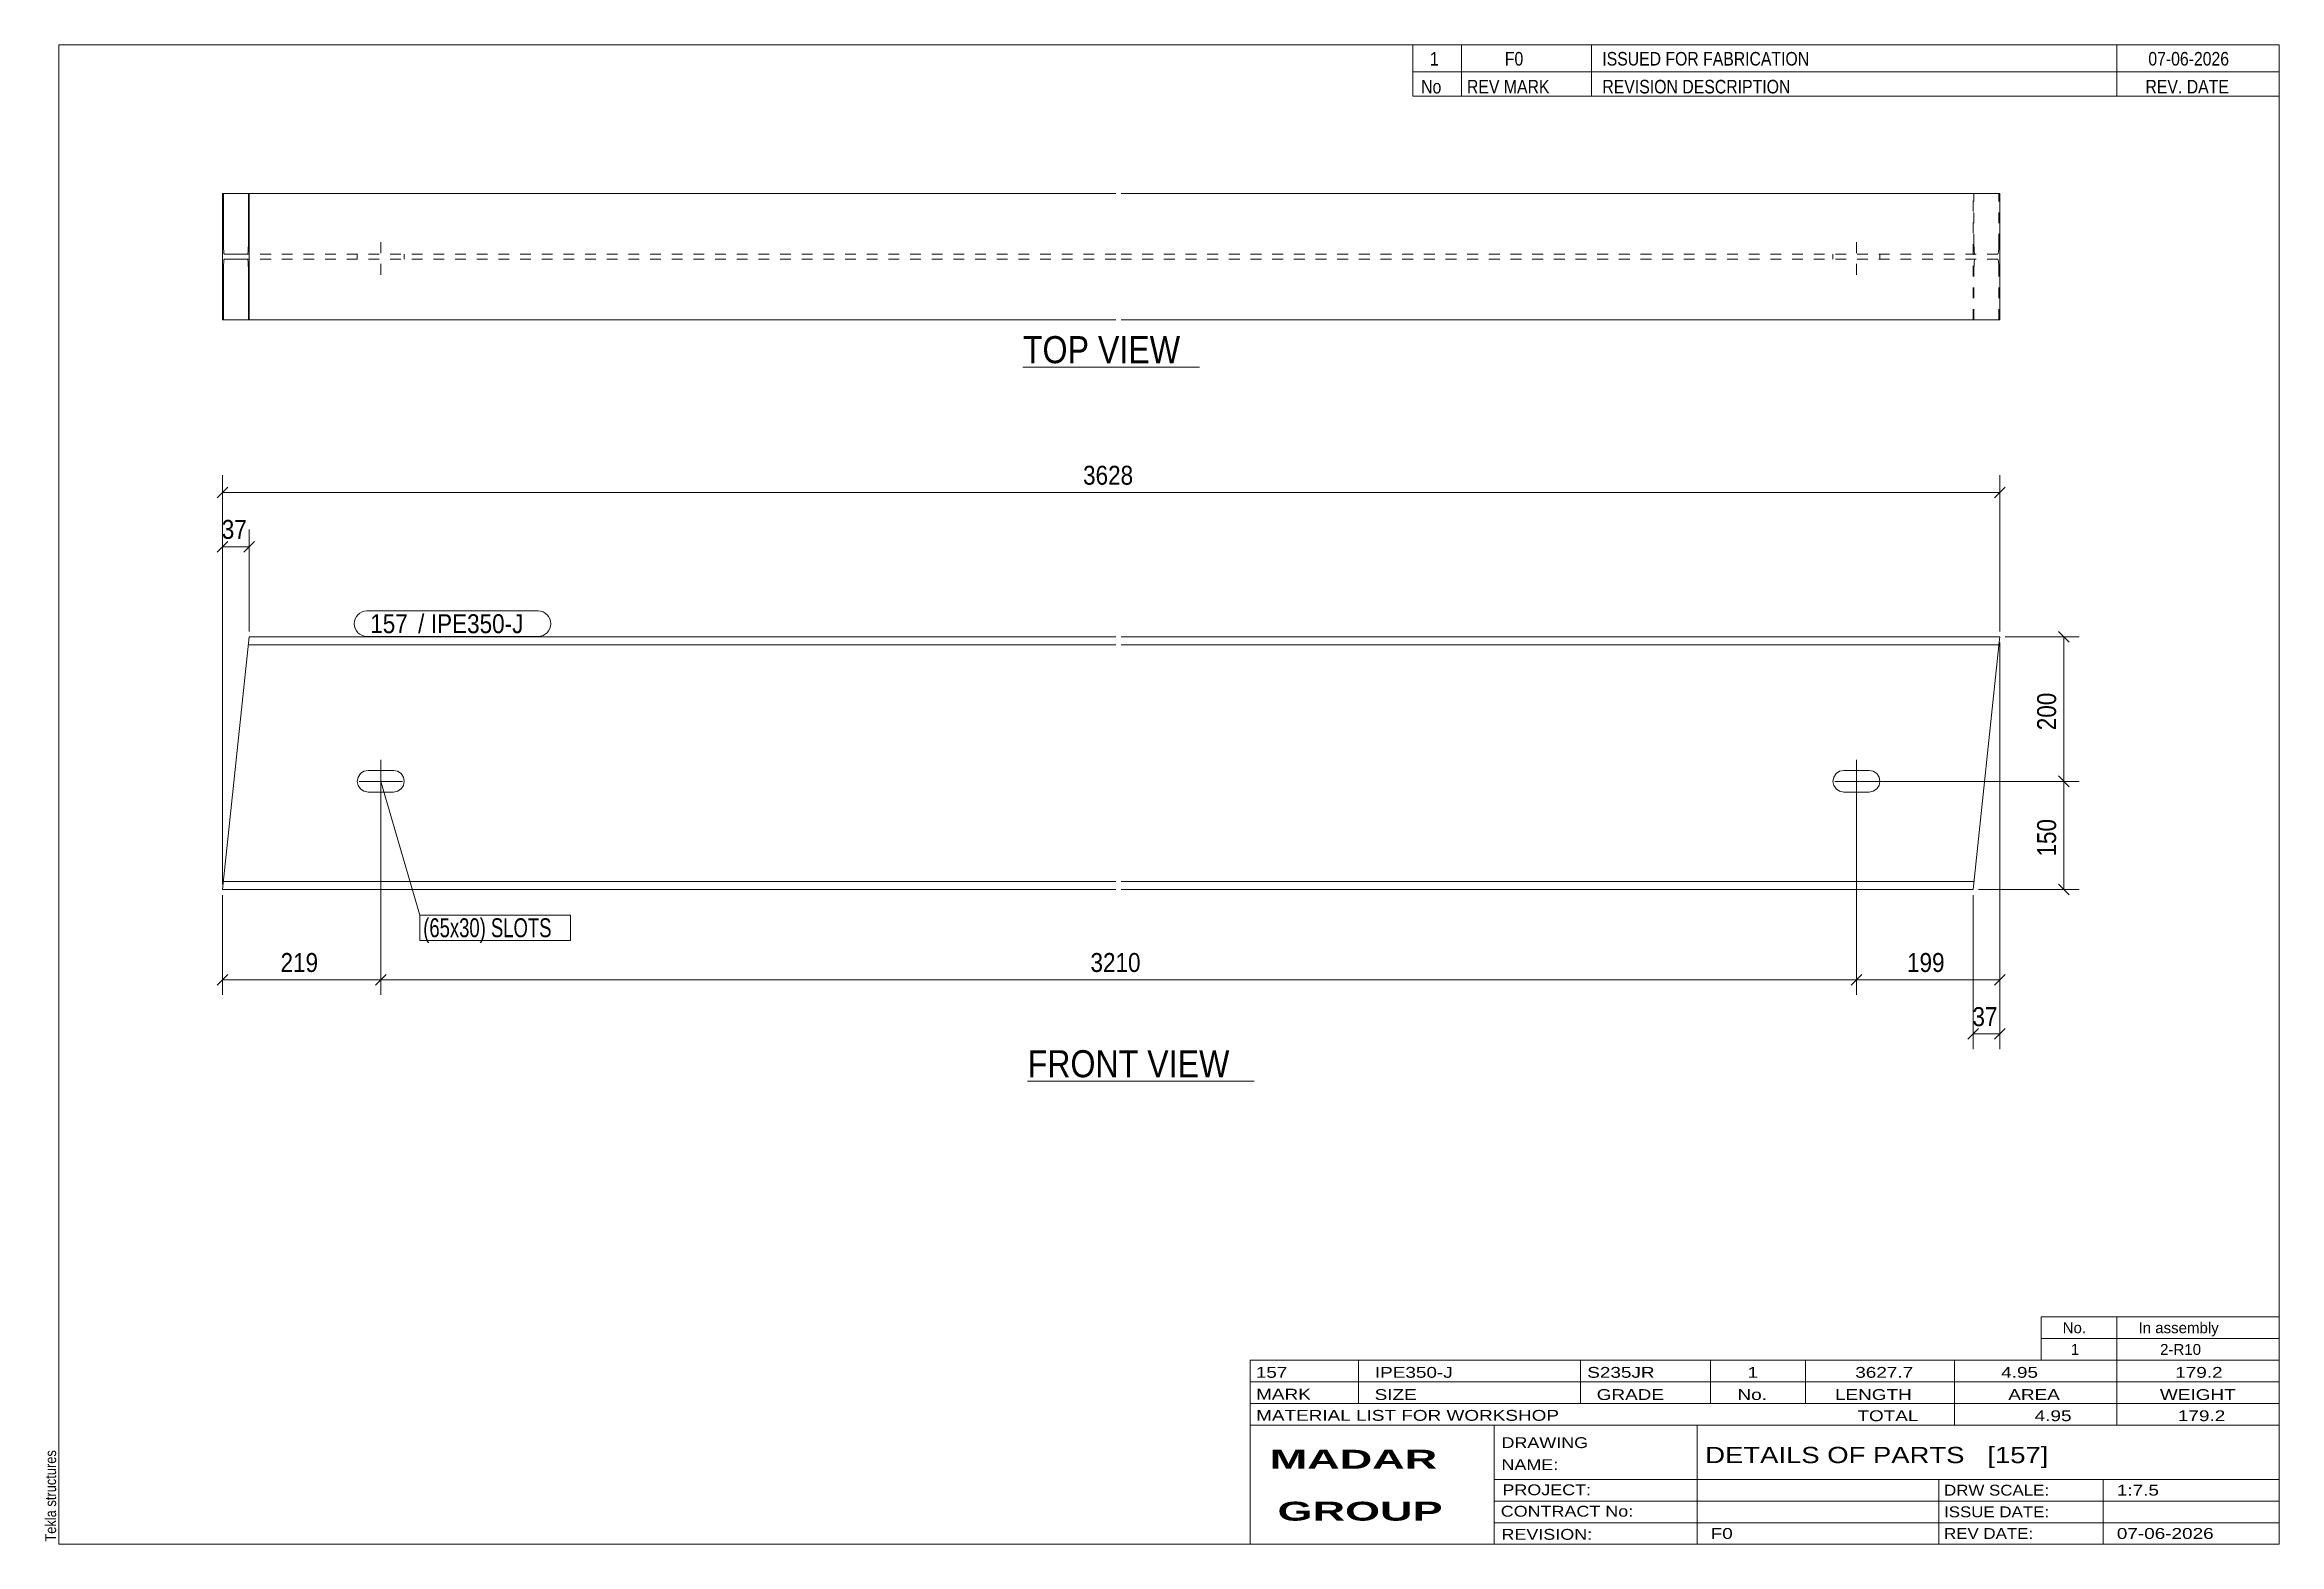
# Model space of a CAD drawing. Header units: millimetres. Extents: x 2 to 415, y 5 to 282.
import ezdxf

# ---------------------------------------------------------------- set-up
doc = ezdxf.new("R2010")
doc.units = ezdxf.units.MM
doc.linetypes.add('XKITLINE00', pattern=[0])
doc.linetypes.add('XKITLINE02', pattern=[4, 2, -2])
for name, color, linetype, lineweight in [('Bolt', 3, 'Continuous', 0), ('BoltMark', 7, 'Continuous', 0), ('Dimensions', 7, 'Continuous', 0), ('DrawingSheet', 5, 'Continuous', 0), ('OtherObjectType', 7, 'Continuous', 0), ('Part', 2, 'Continuous', 0), ('PartMark', 7, 'Continuous', 0)]:
    doc.layers.add(name, color=color, linetype=linetype, lineweight=lineweight)
doc.styles.add('ARIAL', font='ARIAL.TTF')
doc.styles.add('ARIAL_BOLD', font='ARIALBD.TTF')
doc.styles.add('ARIAL_NARROW', font='ARIALN.TTF')

# ---------------------------------------------------------------- blocks, each defined once
blk = doc.blocks.new('*A1')
at = {"layer": 'Bolt', "color": 3, "linetype": 'XKITLINE00', "lineweight": 0}
for p, q in [((64.45, 141.93), (64.45, 149.93)), ((336.91, 141.93), (336.91, 149.93)), ((60.11, 145.93), (60.27, 146.7)), ((60.27, 145.17), (60.11, 145.93)), ((60.11, 145.93), (60.11, 145.93)), ((60.27, 146.7), (60.7, 147.35)), ((60.7, 144.52), (60.27, 145.17)), ((60.45, 145.93), (68.45, 145.93)), ((60.7, 147.35), (61.35, 147.78)), ((61.35, 144.09), (60.7, 144.52)), ((61.35, 147.78), (62.11, 147.93)), ((62.11, 147.93), (66.78, 147.93)), ((66.78, 147.93), (67.55, 147.78)), ((67.55, 147.78), (68.19, 147.35)), ((68.19, 144.52), (67.55, 144.09)), ((68.19, 147.35), (68.63, 146.7)), ((68.63, 145.17), (68.19, 144.52)), ((68.63, 146.7), (68.78, 145.93)), ((68.78, 145.93), (68.63, 145.17)), ((68.78, 145.93), (68.78, 145.93)), ((332.58, 145.93), (332.73, 146.7)), ((332.73, 145.17), (332.58, 145.93)), ((332.58, 145.93), (332.58, 145.93)), ((332.73, 146.7), (333.17, 147.35)), ((333.17, 144.52), (332.73, 145.17)), ((332.91, 145.93), (340.91, 145.93)), ((333.17, 147.35), (333.82, 147.78)), ((333.82, 144.09), (333.17, 144.52)), ((333.82, 147.78), (334.58, 147.93)), ((334.58, 147.93), (339.25, 147.93)), ((339.25, 147.93), (340.01, 147.78)), ((340.01, 147.78), (340.66, 147.35)), ((340.66, 144.52), (340.01, 144.09)), ((340.66, 147.35), (341.09, 146.7)), ((341.09, 145.17), (340.66, 144.52)), ((341.09, 146.7), (341.25, 145.93)), ((341.25, 145.93), (341.09, 145.17)), ((341.25, 145.93), (341.25, 145.93)), ((62.11, 143.93), (61.35, 144.09)), ((66.78, 143.93), (62.11, 143.93)), ((67.55, 144.09), (66.78, 143.93)), ((334.58, 143.93), (333.82, 144.09)), ((339.25, 143.93), (334.58, 143.93)), ((340.01, 144.09), (339.25, 143.93))]:
    blk.add_line(p, q, dxfattribs=at)
blk = doc.blocks.new('*A2')
at = {"layer": 'Part', "color": 2, "linetype": 'XKITLINE00', "lineweight": 0}
for p, q in [((40.15, 172.6), (35.23, 125.93)), ((200.18, 171.13), (40, 171.13)), ((200.18, 172.6), (40.15, 172.6)), ((363.39, 172.6), (201.18, 172.6)), ((363.24, 171.13), (201.18, 171.13)), ((363.22, 171), (358.47, 125.93)), ((363.24, 171.13), (363.22, 171)), ((363.39, 172.6), (363.24, 171.13)), ((200.18, 125.93), (35.23, 125.93)), ((200.18, 127.4), (35.38, 127.4)), ((358.62, 127.4), (201.18, 127.4)), ((358.47, 125.93), (201.18, 125.93))]:
    blk.add_line(p, q, dxfattribs=at)
at = {"layer": 'Part', "color": 7, "linetype": 'XKITLINE02', "lineweight": 0}
blk.add_line((358.64, 127.53), (358.62, 127.4), dxfattribs=at)
blk = doc.blocks.new('*A3')
at = {"layer": 'Bolt', "color": 3, "linetype": 'XKITLINE02', "lineweight": 0}
for p, q in [((64.45, 239.5), (64.45, 246.17)), ((336.91, 239.5), (336.91, 246.17)), ((60.11, 243.3), (60.11, 242.37)), ((68.78, 243.3), (68.78, 242.37)), ((332.58, 243.3), (332.58, 242.37)), ((341.25, 243.3), (341.25, 242.37))]:
    blk.add_line(p, q, dxfattribs=at)
blk = doc.blocks.new('*A4')
at = {"layer": 'Part', "color": 2, "linetype": 'XKITLINE00', "lineweight": 0}
for p, q in [((35.23, 254.5), (200.18, 254.5)), ((35.23, 231.17), (35.23, 254.5)), ((35.38, 245.03), (35.38, 254.5)), ((40, 245.03), (40, 254.5)), ((40.15, 231.17), (40.15, 254.5)), ((201.18, 254.5), (363.39, 254.5)), ((363.39, 254.5), (363.39, 231.17)), ((35.4, 244.37), (35.38, 245.03)), ((35.44, 243.81), (35.4, 244.37)), ((35.5, 243.43), (35.44, 243.81)), ((39.94, 243.81), (39.88, 243.43)), ((39.98, 244.37), (39.94, 243.81)), ((40, 245.03), (39.98, 244.37)), ((35.38, 240.63), (35.4, 241.3)), ((35.38, 231.17), (35.38, 240.63)), ((35.4, 241.3), (35.44, 241.86)), ((35.44, 241.86), (35.5, 242.23)), ((35.57, 243.3), (35.5, 243.43)), ((35.5, 242.23), (35.57, 242.37)), ((39.81, 243.3), (35.57, 243.3)), ((39.81, 242.37), (35.57, 242.37)), ((39.88, 243.43), (39.81, 243.3)), ((39.81, 242.37), (39.88, 242.23)), ((39.88, 242.23), (39.94, 241.86)), ((39.94, 241.86), (39.98, 241.3)), ((39.98, 241.3), (40, 240.63)), ((40, 231.17), (40, 240.63)), ((200.18, 231.17), (35.23, 231.17)), ((363.39, 231.17), (201.18, 231.17))]:
    blk.add_line(p, q, dxfattribs=at)
at = {"layer": 'Part', "color": 7, "linetype": 'XKITLINE02', "lineweight": 0}
for p, q in [((358.47, 231.17), (358.47, 254.5)), ((358.62, 245.03), (358.62, 254.5)), ((363.24, 245.03), (363.24, 254.5)), ((358.62, 245.03), (358.64, 244.37)), ((358.64, 244.37), (358.68, 243.81)), ((358.68, 243.81), (358.74, 243.43)), ((363.12, 243.43), (363.18, 243.81)), ((363.18, 243.81), (363.22, 244.37)), ((363.22, 244.37), (363.24, 245.03)), ((200.18, 243.3), (39.81, 243.3)), ((200.18, 242.37), (39.81, 242.37)), ((363.05, 243.3), (201.18, 243.3)), ((363.05, 242.37), (201.18, 242.37)), ((358.64, 241.3), (358.62, 240.63)), ((358.62, 231.17), (358.62, 240.63)), ((358.68, 241.86), (358.64, 241.3)), ((358.74, 242.23), (358.68, 241.86)), ((358.74, 243.43), (358.81, 243.3)), ((358.81, 242.37), (358.74, 242.23)), ((363.05, 243.3), (363.12, 243.43)), ((363.12, 242.23), (363.05, 242.37)), ((363.18, 241.86), (363.12, 242.23)), ((363.22, 241.3), (363.18, 241.86)), ((363.24, 240.63), (363.22, 241.3)), ((363.24, 231.17), (363.24, 240.63))]:
    blk.add_line(p, q, dxfattribs=at)
blk = doc.blocks.new('*A5')
at = {"layer": 'DrawingSheet', "color": 5, "linetype": 'XKITLINE00', "lineweight": 0}
for p, q in [((415, 282), (5, 282)), ((5, 282), (5, 5)), ((415, 5), (415, 282)), ((5, 5), (415, 5))]:
    blk.add_line(p, q, dxfattribs=at)
at = {"layer": 'DrawingSheet', "color": 5, "style": 'ARIAL', "width": 0.85}
blk.add_text('Tekla structures', height=2, rotation=90, dxfattribs=at).set_placement((4.5, 5.5))
blk = doc.blocks.new('*A6')
at = {"layer": 'OtherObjectType', "color": 7, "linetype": 'XKITLINE00', "lineweight": 0}
for p, q in [((371, 47), (415, 47)), ((371, 43), (371, 47)), ((385, 43), (385, 47)), ((415, 43), (415, 47)), ((371, 43), (415, 43)), ((371, 39), (371, 43)), ((385, 39), (385, 43)), ((415, 39), (415, 43)), ((371, 39), (415, 39))]:
    blk.add_line(p, q, dxfattribs=at)
at = {"layer": 'OtherObjectType', "color": 7, "style": 'ARIAL_NARROW', "width": 1.211571}
for s, p in [('No.', (375, 44)), ('In assembly', (389, 44)), ('1', (376.5, 40)), ('2-R10', (392.99, 40))]:
    blk.add_text(s, height=2, dxfattribs=at).set_placement(p)
blk = doc.blocks.new('*A7')
at = {"layer": 'OtherObjectType', "color": 7, "linetype": 'XKITLINE00', "lineweight": 0}
for p, q in [((255, 282), (415, 282)), ((415, 282), (255, 282)), ((255, 282), (255, 277)), ((264, 282), (264, 277)), ((288, 282), (288, 277)), ((385, 282), (385, 277)), ((415, 282), (415, 277)), ((255, 277), (415, 277)), ((255, 277), (255, 272.5)), ((255, 277), (415, 277)), ((264, 277), (264, 272.5)), ((288, 277), (288, 272.5)), ((385, 277), (385, 272.5)), ((415, 277), (415, 272.5)), ((415, 272.5), (255, 272.5))]:
    blk.add_line(p, q, dxfattribs=at)
at = {"layer": 'OtherObjectType', "color": 7, "style": 'ARIAL_NARROW'}
for s, width, p in [('1', 1.017001, (258.16, 278.15)), ('F0', 1.017001, (272, 278.15)), ('ISSUED FOR FABRICATION', 1.017001, (290, 278.15)), ('07-06-2026', 1.017001, (390.82, 278.15)), ('No', 1.02, (256.54, 273)), ('REV MARK', 1.02, (265, 273)), ('REVISION DESCRIPTION', 1.02, (290, 273)), ('REV. DATE', 1.02, (390.28, 273))]:
    blk.add_text(s, height=2.5, dxfattribs=dict(at, width=width)).set_placement(p)
blk = doc.blocks.new('*A8')
at = {"layer": 'OtherObjectType', "color": 7, "linetype": 'XKITLINE00', "lineweight": 0}
for p, q in [((225, 39), (415, 39)), ((225, 39), (225, 35)), ((225, 39), (415, 39)), ((245, 35), (245, 39)), ((286, 35), (286, 39)), ((310, 35), (310, 39)), ((327.5, 35), (327.5, 39)), ((355, 35), (355, 39)), ((385, 35), (385, 39)), ((415, 35), (415, 39)), ((225, 35), (415, 35)), ((225, 35), (225, 5)), ((225, 35), (415, 35)), ((245, 31), (245, 35)), ((286, 31), (286, 35)), ((310, 31), (310, 35)), ((327.5, 31), (327.5, 35)), ((355, 31), (355, 35)), ((385, 31), (385, 35)), ((415, 31), (415, 35)), ((225, 31), (415, 31)), ((355, 27), (355, 31)), ((385, 27), (385, 31)), ((415, 27), (415, 31)), ((225, 27), (415, 27)), ((270, 21), (270, 27)), ((307.5, 17), (307.5, 27)), ((415, 21), (415, 27)), ((270, 21), (270, 5)), ((415, 17), (415, 21)), ((270, 17), (415, 17)), ((307.5, 5), (307.5, 17)), ((352.16, 13), (352.16, 17)), ((382.5, 5), (382.5, 17)), ((415, 13), (415, 17)), ((270, 13), (415, 13)), ((352.16, 5), (352.16, 13)), ((415, 9), (415, 13)), ((270, 9), (415, 9)), ((415, 5), (415, 9)), ((225, 5), (415, 5)), ((262.5, 5), (415, 5))]:
    blk.add_line(p, q, dxfattribs=at)
at = {"layer": 'OtherObjectType', "color": 7, "style": 'ARIAL_NARROW'}
for s, height, width, p in [('157', 2, 1.525501, (226.01, 35.76)), ('IPE350-J', 2, 1.525501, (248, 35.76)), ('S235JR', 2, 1.525501, (287.22, 35.76)), ('1', 2, 1.525501, (316.82, 35.76)), ('3627.7', 2, 1.525501, (336.7, 35.76)), ('4.95', 2, 1.525501, (363.64, 35.76)), ('179.2', 2, 1.525501, (395.78, 35.76)), ('MARK', 2, 1.525501, (226.08, 31.73)), ('SIZE', 2, 1.525501, (247.96, 31.66)), ('GRADE', 2, 1.525501, (288.96, 31.66)), ('No.', 2, 1.525501, (314.96, 31.66)), ('LENGTH', 2, 1.525501, (332.96, 31.66)), ('AREA', 2, 1.525501, (364.96, 31.66)), ('WEIGHT', 2, 1.525501, (392.96, 31.66)), ('MATERIAL LIST FOR WORKSHOP', 2, 1.525501, (226.08, 27.82)), ('TOTAL', 2, 1.525501, (337.1, 27.75)), ('4.95', 2, 1.525501, (369.83, 27.75)), ('179.2', 2, 1.525501, (396.27, 27.75)), ('DRAWING', 2, 1.445, (271.38, 22.78)), ('NAME:', 2, 1.445, (271.38, 18.72)), ('DETAILS OF PARTS   [157]', 3, 1.474651, (309, 20)), ('PROJECT:', 2, 1.445, (271.55, 14.07)), ('DRW SCALE:', 2, 1.36, (353.1, 14)), ('1:7.5', 2, 1.525501, (385, 14)), ('CONTRACT No:', 2, 1.445, (271.25, 10.11)), ('ISSUE DATE:', 2, 1.36, (353.1, 10)), ('REVISION:', 2, 1.445, (271.38, 5.84)), ('F0', 2, 1.525501, (310, 6)), ('REV DATE:', 2, 1.36, (353.1, 6)), ('07-06-2026', 2, 1.525501, (385, 6))]:
    blk.add_text(s, height=height, dxfattribs=dict(at, width=width)).set_placement(p)
at = {"layer": 'OtherObjectType', "color": 1, "style": 'ARIAL_BOLD', "width": 1.7}
for s, p in [('MADAR ', (228.58, 18.97)), ('GROUP', (230.03, 9.37))]:
    blk.add_text(s, height=3.5, dxfattribs=at).set_placement(p)
blk = doc.blocks.new('*A9')
at = {"layer": 'Dimensions', "color": 7, "linetype": 'XKITLINE00', "lineweight": 0}
for p, q in [((337.91, 145.93), (378.03, 145.93)), ((374.24, 146.92), (376.22, 144.94)), ((375.23, 125.93), (375.23, 145.93)), ((359.47, 125.93), (378.03, 125.93)), ((374.24, 126.92), (376.22, 124.94))]:
    blk.add_line(p, q, dxfattribs=at)
at = {"layer": 'Dimensions', "color": 3}
for p in [(375.23, 145.93), (375.23, 125.93)]:
    blk.add_point(p, dxfattribs=at)
at = {"layer": 'Dimensions', "color": 3, "style": 'ARIAL', "width": 0.85}
blk.add_text('150', height=3.5, rotation=90.0002, dxfattribs=at).set_placement((373.78, 132.04))
blk = doc.blocks.new('*A10')
at = {"layer": 'Dimensions', "color": 7, "linetype": 'XKITLINE00', "lineweight": 0}
for p, q in [((374.24, 173.59), (376.22, 171.61)), ((364.39, 172.6), (378.03, 172.6)), ((375.23, 145.93), (375.23, 172.6)), ((337.91, 145.93), (378.03, 145.93)), ((374.24, 146.92), (376.22, 144.94))]:
    blk.add_line(p, q, dxfattribs=at)
at = {"layer": 'Dimensions', "color": 3}
for p in [(375.23, 172.6), (375.23, 145.93)]:
    blk.add_point(p, dxfattribs=at)
at = {"layer": 'Dimensions', "color": 3, "style": 'ARIAL', "width": 0.85}
blk.add_text('200', height=3.5, rotation=90.0002, dxfattribs=at).set_placement((373.78, 155.37))
blk = doc.blocks.new('*A11')
at = {"layer": 'Dimensions', "color": 7, "linetype": 'XKITLINE00', "lineweight": 0}
for p, q in [((35.23, 126.93), (35.23, 202.47)), ((363.39, 173.6), (363.39, 202.47)), ((36.22, 200.26), (34.24, 198.28)), ((35.23, 199.27), (363.39, 199.27)), ((364.38, 200.26), (362.4, 198.28))]:
    blk.add_line(p, q, dxfattribs=at)
at = {"layer": 'Dimensions', "color": 3}
for p in [(35.23, 199.27), (363.39, 199.27)]:
    blk.add_point(p, dxfattribs=at)
at = {"layer": 'Dimensions', "color": 3, "style": 'ARIAL', "width": 0.85}
blk.add_text('3628', height=3.5, dxfattribs=at).set_placement((194.12, 200.72))
blk = doc.blocks.new('*A12')
at = {"layer": 'Dimensions', "color": 7, "linetype": 'XKITLINE00', "lineweight": 0}
for p, q in [((363.39, 171.6), (363.39, 96.47)), ((358.47, 124.93), (358.47, 96.47)), ((359.46, 100.26), (357.48, 98.28)), ((358.47, 99.27), (363.39, 99.27)), ((364.38, 100.26), (362.4, 98.28))]:
    blk.add_line(p, q, dxfattribs=at)
at = {"layer": 'Dimensions', "color": 3}
for p in [(358.47, 99.27), (363.39, 99.27)]:
    blk.add_point(p, dxfattribs=at)
at = {"layer": 'Dimensions', "color": 3, "style": 'ARIAL', "width": 0.85}
blk.add_text('37', height=3.5, dxfattribs=at).set_placement((358.34, 100.72))
blk = doc.blocks.new('*A13')
at = {"layer": 'Dimensions', "color": 7, "linetype": 'XKITLINE00', "lineweight": 0}
for p, q in [((36.22, 190.26), (34.24, 188.28)), ((35.23, 126.93), (35.23, 192.47)), ((41.14, 190.26), (39.16, 188.28)), ((40.15, 173.6), (40.15, 192.47)), ((35.23, 189.27), (40.15, 189.27))]:
    blk.add_line(p, q, dxfattribs=at)
at = {"layer": 'Dimensions', "color": 3}
for p in [(35.23, 189.27), (40.15, 189.27)]:
    blk.add_point(p, dxfattribs=at)
at = {"layer": 'Dimensions', "color": 3, "style": 'ARIAL', "width": 0.85}
blk.add_text('37', height=3.5, dxfattribs=at).set_placement((35.09, 190.72))
blk = doc.blocks.new('*A14')
at = {"layer": 'Dimensions', "color": 7, "linetype": 'XKITLINE00', "lineweight": 0}
for p, q in [((64.45, 144.93), (64.45, 106.47)), ((35.23, 124.93), (35.23, 106.47)), ((36.22, 110.26), (34.24, 108.28)), ((35.23, 109.27), (64.45, 109.27)), ((65.44, 110.26), (63.46, 108.28))]:
    blk.add_line(p, q, dxfattribs=at)
at = {"layer": 'Dimensions', "color": 3}
for p in [(35.23, 109.27), (64.45, 109.27)]:
    blk.add_point(p, dxfattribs=at)
at = {"layer": 'Dimensions', "color": 3, "style": 'ARIAL', "width": 0.85}
blk.add_text('219', height=3.5, dxfattribs=at).set_placement((45.94, 110.72))
blk = doc.blocks.new('*A15')
at = {"layer": 'Dimensions', "color": 7, "linetype": 'XKITLINE00', "lineweight": 0}
for p, q in [((64.45, 144.93), (64.45, 106.47)), ((336.91, 144.93), (336.91, 106.47)), ((65.44, 110.26), (63.46, 108.28)), ((64.45, 109.27), (336.91, 109.27)), ((337.9, 110.26), (335.92, 108.28))]:
    blk.add_line(p, q, dxfattribs=at)
at = {"layer": 'Dimensions', "color": 3}
for p in [(64.45, 109.27), (336.91, 109.27)]:
    blk.add_point(p, dxfattribs=at)
at = {"layer": 'Dimensions', "color": 3, "style": 'ARIAL', "width": 0.85}
blk.add_text('3210', height=3.5, dxfattribs=at).set_placement((195.49, 110.72))
blk = doc.blocks.new('*A16')
at = {"layer": 'Dimensions', "color": 7, "linetype": 'XKITLINE00', "lineweight": 0}
for p, q in [((363.39, 171.6), (363.39, 106.47)), ((336.91, 144.93), (336.91, 106.47)), ((337.9, 110.26), (335.92, 108.28)), ((336.91, 109.27), (363.39, 109.27)), ((364.38, 110.26), (362.4, 108.28))]:
    blk.add_line(p, q, dxfattribs=at)
at = {"layer": 'Dimensions', "color": 3}
for p in [(336.91, 109.27), (363.39, 109.27)]:
    blk.add_point(p, dxfattribs=at)
at = {"layer": 'Dimensions', "color": 3, "style": 'ARIAL', "width": 0.85}
blk.add_text('199', height=3.5, dxfattribs=at).set_placement((346.26, 110.72))
blk = doc.blocks.new('*A17')
at = {"layer": 'BoltMark', "color": 7, "linetype": 'XKITLINE00', "lineweight": 0}
for p, q in [((64.45, 145.93), (71.69, 121.24)), ((71.69, 121.24), (99.48, 121.24)), ((71.69, 116.54), (71.69, 121.24)), ((99.48, 116.54), (99.48, 121.24)), ((71.69, 116.54), (99.48, 116.54))]:
    blk.add_line(p, q, dxfattribs=at)
at = {"layer": 'BoltMark', "color": 3, "style": 'ARIAL_NARROW', "width": 0.85}
blk.add_text('(65x30) SLOTS', height=3.5, dxfattribs=at).set_placement((72.29, 117.14))
blk = doc.blocks.new('*A18')
at = {"layer": 'PartMark', "color": 7, "linetype": 'XKITLINE00', "lineweight": 0}
for p, q in [((61.9, 177.4), (93.49, 177.4)), ((61.9, 172.7), (93.49, 172.7))]:
    blk.add_line(p, q, dxfattribs=at)
for centre, start, end in [((61.9, 175.05), 90, 270), ((93.49, 175.05), 270, 90)]:
    blk.add_arc(centre, 2.35, start, end, dxfattribs=at)
at = {"layer": 'PartMark', "color": 1, "style": 'ARIAL', "width": 0.85}
blk.add_text('157', height=3.5, dxfattribs=at).set_placement((62.5, 173.3))
at = {"layer": 'PartMark', "color": 3, "style": 'ARIAL', "width": 0.85}
for s, p in [('/', (71.34, 173.3)), ('IPE350-J', (73.69, 173.3))]:
    blk.add_text(s, height=3.5, dxfattribs=at).set_placement(p)
blk = doc.blocks.new('*A19')
at = {"layer": 'OtherObjectType', "color": 7, "linetype": 'XKITLINE00', "lineweight": 0}
blk.add_line((183.88, 90.52), (225.74, 90.52), dxfattribs=at)
at = {"layer": 'OtherObjectType', "color": 3, "style": 'ARIAL', "width": 0.85}
blk.add_text('FRONT VIEW', height=5, dxfattribs=at).set_placement((183.88, 91.27))
blk = doc.blocks.new('*A20')
at = {"layer": 'OtherObjectType', "color": 7, "linetype": 'XKITLINE00', "lineweight": 0}
blk.add_line((183.01, 222.42), (215.61, 222.42), dxfattribs=at)
at = {"layer": 'OtherObjectType', "color": 3, "style": 'ARIAL', "width": 0.85}
blk.add_text('TOP VIEW', height=5, dxfattribs=at).set_placement((183.01, 223.17))

msp = doc.modelspace()

# ---------------------------------------------------------------- block references
at = {"lineweight": 0}
for name in ['*A5', '*A7', '*A4', '*A3', '*A20', '*A11', '*A13', '*A18', '*A10', '*A2', '*A16', '*A12', '*A1', '*A14', '*A15', '*A17', '*A9', '*A19', '*A6', '*A8']:
    msp.add_blockref(name, (0, 0), dxfattribs=at)

doc.saveas('drawing.dxf')
